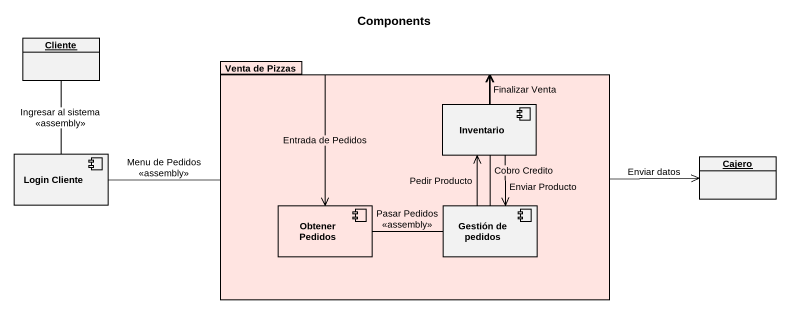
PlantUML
@startuml
title Components
allowmixing
hide circle
hide empty members
object Cliente
package "Venta de Pizzas" as Venta_de_Pizzas #FFE4E1 {
  component Inventario
  component "Obtener Pedidos" as Obtener_Pedidos #FFE4E1
  component "Gestión de pedidos" as Gestión_de_pedidos
}
component "Login Cliente" as Login_Cliente
object Cajero
Cliente -- Login_Cliente : Ingresar al sistema\n<<assembly>>
Venta_de_Pizzas -right-> Cajero : Enviar datos
Venta_de_Pizzas -left-> Obtener_Pedidos : Entrada de Pedidos
Inventario --> Venta_de_Pizzas : Finalizar Venta
Inventario --> Gestión_de_pedidos : Enviar Producto
Login_Cliente -right- Venta_de_Pizzas : Menu de Pedidos\n<<assembly>>
Obtener_Pedidos -right- Gestión_de_pedidos : Pasar Pedidos\n<<assembly>>
Gestión_de_pedidos -up-> Venta_de_Pizzas : Cobro Credito
Gestión_de_pedidos -up-> Inventario : Pedir Producto
@enduml
